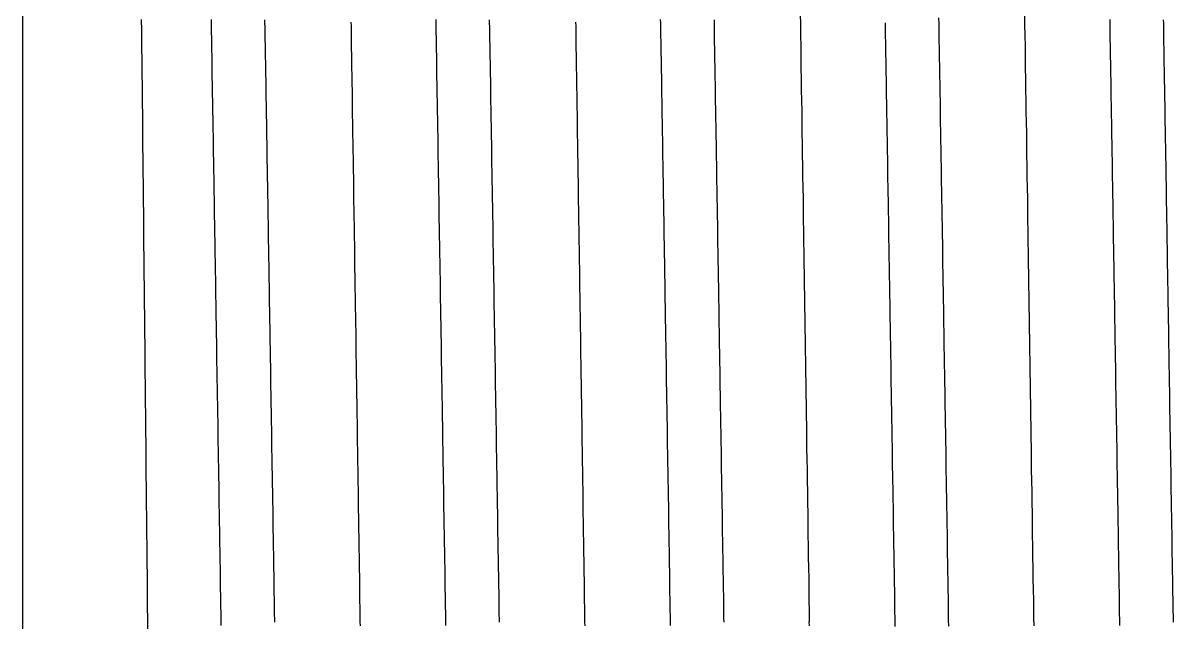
# Model space of a CAD drawing. Header units: millimetres. Extents: x 0 to 5600, y -67 to 2530.
# Drawn here: x 4035.68 to 4043.56, y 930.2 to 934.31 of the extents above; entities that cross this region are included whole.
import ezdxf

# ---------------------------------------------------------------- set-up
doc = ezdxf.new("R2010")
doc.units = ezdxf.units.MM
doc.layers.add('내부선 및 부속', color=4, linetype='Continuous')

msp = doc.modelspace()

# ---------------------------------------------------------------- linework, layer by layer
at = {"layer": '내부선 및 부속', "linetype": 'Continuous'}
msp.add_line((4035.6825, 914.8023), (4035.6825, 945.5982), dxfattribs=at)
at = {"layer": '내부선 및 부속', "linetype": 'Continuous', "flags": 128}
for points in [[(4041.0088, 934.3705), (4041.0108, 934.2965), (4041.0118, 934.2215), (4041.0128, 934.1475), (4041.0138, 934.0735), (4041.0148, 933.9985), (4041.0158, 933.9245), (4041.0168, 933.8495), (4041.0188, 933.7755), (4041.0198, 933.7005), (4041.0208, 933.6265), (4041.0218, 933.5515), (4041.0228, 933.4775), (4041.0238, 933.4025), (4041.0248, 933.3285), (4041.0258, 933.2535), (4041.0278, 933.1795), (4041.0288, 933.1045), (4041.0298, 933.0305), (4041.0308, 932.9555), (4041.0318, 932.8815), (4041.0328, 932.8065), (4041.0338, 932.7325), (4041.0348, 932.6575), (4041.0368, 932.5835), (4041.0378, 932.5085), (4041.0388, 932.4345), (4041.0398, 932.3605), (4041.0408, 932.2855), (4041.0418, 932.2115), (4041.0428, 932.1365), (4041.0438, 932.0625), (4041.0448, 931.9875), (4041.0468, 931.9135), (4041.0478, 931.8385), (4041.0488, 931.7645), (4041.0498, 931.6895), (4041.0508, 931.6155), (4041.0518, 931.5405), (4041.0528, 931.4665), (4041.0538, 931.3915), (4041.0548, 931.3175), (4041.0568, 931.2425), (4041.0578, 931.1685), (4041.0588, 931.0935), (4041.0598, 931.0195), (4041.0608, 930.9445), (4041.0618, 930.8705), (4041.0628, 930.7965), (4041.0638, 930.7215), (4041.0648, 930.6475), (4041.0668, 930.5725), (4041.0678, 930.4985), (4041.0688, 930.4235), (4041.0698, 930.3495), (4041.0708, 930.2745), (4041.0718, 930.2005), (4041.0718, 930.2005)], [(4042.6118, 930.2005), (4042.6108, 930.2745), (4042.6098, 930.3495), (4042.6088, 930.4235), (4042.6068, 930.4985), (4042.6058, 930.5725), (4042.6048, 930.6475), (4042.6038, 930.7215), (4042.6028, 930.7965), (4042.6018, 930.8705), (4042.6008, 930.9445), (4042.5998, 931.0195), (4042.5988, 931.0935), (4042.5978, 931.1685), (4042.5958, 931.2425), (4042.5948, 931.3175), (4042.5938, 931.3915), (4042.5928, 931.4665), (4042.5918, 931.5405), (4042.5908, 931.6155), (4042.5898, 931.6895), (4042.5888, 931.7645), (4042.5878, 931.8385), (4042.5858, 931.9135), (4042.5848, 931.9875), (4042.5838, 932.0625), (4042.5828, 932.1365), (4042.5818, 932.2115), (4042.5808, 932.2855), (4042.5798, 932.3605), (4042.5788, 932.4345), (4042.5768, 932.5085), (4042.5758, 932.5835), (4042.5748, 932.6575), (4042.5738, 932.7325), (4042.5728, 932.8065), (4042.5718, 932.8815), (4042.5708, 932.9555), (4042.5698, 933.0305), (4042.5688, 933.1045), (4042.5668, 933.1795), (4042.5658, 933.2535), (4042.5648, 933.3285), (4042.5638, 933.4025), (4042.5628, 933.4775), (4042.5618, 933.5515), (4042.5608, 933.6265), (4042.5588, 933.7005), (4042.5578, 933.7755), (4042.5568, 933.8495), (4042.5558, 933.9245), (4042.5548, 933.9985), (4042.5538, 934.0735), (4042.5528, 934.1475), (4042.5518, 934.2215), (4042.5498, 934.2965), (4042.5488, 934.3705)], [(4036.5378, 930.2005), (4036.5378, 930.2255), (4036.5378, 930.2505), (4036.5368, 930.2755), (4036.5368, 930.3005), (4036.5368, 930.3255), (4036.5368, 930.3505), (4036.5358, 930.3755), (4036.5358, 930.4005), (4036.5358, 930.4255), (4036.5358, 930.4505), (4036.5348, 930.4755), (4036.5348, 930.5005), (4036.5348, 930.5255), (4036.5348, 930.5505), (4036.5338, 930.5755), (4036.5338, 930.6005), (4036.5338, 930.6255), (4036.5338, 930.6505), (4036.5328, 930.6755), (4036.5328, 930.7005), (4036.5328, 930.7255), (4036.5328, 930.7505), (4036.5318, 930.7765), (4036.5318, 930.8015), (4036.5318, 930.8265), (4036.5318, 930.8515), (4036.5308, 930.8765), (4036.5308, 930.9015), (4036.5308, 930.9265), (4036.5308, 930.9515), (4036.5298, 930.9765), (4036.5298, 931.0015), (4036.5298, 931.0265), (4036.5298, 931.0515), (4036.5288, 931.0765), (4036.5288, 931.1015), (4036.5288, 931.1265), (4036.5288, 931.1515), (4036.5278, 931.1765), (4036.5278, 931.2015), (4036.5278, 931.2265), (4036.5278, 931.2515), (4036.5268, 931.2765), (4036.5268, 931.3015), (4036.5268, 931.3265), (4036.5268, 931.3515), (4036.5258, 931.3765), (4036.5258, 931.4015), (4036.5258, 931.4265), (4036.5258, 931.4515), (4036.5248, 931.4765), (4036.5248, 931.5025), (4036.5248, 931.5275), (4036.5248, 931.5525), (4036.5238, 931.5775), (4036.5238, 931.6025), (4036.5238, 931.6275), (4036.5238, 931.6525), (4036.5228, 931.6775), (4036.5228, 931.7025), (4036.5228, 931.7275), (4036.5228, 931.7525), (4036.5218, 931.7775), (4036.5218, 931.8025), (4036.5218, 931.8275), (4036.5218, 931.8525), (4036.5208, 931.8775), (4036.5208, 931.9025), (4036.5208, 931.9275), (4036.5208, 931.9525), (4036.5198, 931.9775), (4036.5198, 932.0025), (4036.5198, 932.0275), (4036.5198, 932.0525), (4036.5188, 932.0775), (4036.5188, 932.1025), (4036.5188, 932.1275), (4036.5178, 932.1525), (4036.5178, 932.1775), (4036.5178, 932.2035), (4036.5178, 932.2285), (4036.5168, 932.2535), (4036.5168, 932.2785), (4036.5168, 932.3035), (4036.5168, 932.3285), (4036.5158, 932.3535), (4036.5158, 932.3785), (4036.5158, 932.4035), (4036.5158, 932.4285), (4036.5148, 932.4535), (4036.5148, 932.4785), (4036.5148, 932.5035), (4036.5148, 932.5285), (4036.5138, 932.5535), (4036.5138, 932.5785), (4036.5138, 932.6035), (4036.5138, 932.6285), (4036.5128, 932.6535), (4036.5128, 932.6785), (4036.5128, 932.7035), (4036.5128, 932.7035), (4036.5128, 932.7285), (4036.5118, 932.7535), (4036.5118, 932.7785), (4036.5118, 932.8035), (4036.5118, 932.8285), (4036.5108, 932.8535), (4036.5108, 932.8785), (4036.5108, 932.9035), (4036.5108, 932.9295), (4036.5098, 932.9545), (4036.5098, 932.9795), (4036.5098, 933.0045), (4036.5098, 933.0295), (4036.5088, 933.0545), (4036.5088, 933.0795), (4036.5088, 933.1045), (4036.5088, 933.1295), (4036.5078, 933.1545), (4036.5078, 933.1795), (4036.5078, 933.2045), (4036.5078, 933.2295), (4036.5068, 933.2545), (4036.5068, 933.2795), (4036.5068, 933.3045), (4036.5058, 933.3295), (4036.5058, 933.3545), (4036.5058, 933.3795), (4036.5058, 933.4045), (4036.5048, 933.4295), (4036.5048, 933.4545), (4036.5048, 933.4795), (4036.5048, 933.5045), (4036.5038, 933.5295), (4036.5038, 933.5545), (4036.5038, 933.5795), (4036.5038, 933.6045), (4036.5028, 933.6305), (4036.5028, 933.6555), (4036.5028, 933.6805), (4036.5028, 933.7055), (4036.5018, 933.7305), (4036.5018, 933.7555), (4036.5018, 933.7805), (4036.5018, 933.8055), (4036.5008, 933.8305), (4036.5008, 933.8555), (4036.5008, 933.8805), (4036.5008, 933.9055), (4036.4998, 933.9305), (4036.4998, 933.9555), (4036.4998, 933.9805), (4036.4988, 934.0055), (4036.4988, 934.0305), (4036.4988, 934.0555), (4036.4988, 934.0805), (4036.4978, 934.1055), (4036.4978, 934.1305), (4036.4978, 934.1555), (4036.4978, 934.1805), (4036.4968, 934.2055), (4036.4968, 934.2305), (4036.4968, 934.2555), (4036.4968, 934.2805), (4036.4958, 934.3055), (4036.4958, 934.3305)], [(4036.9718, 934.3295), (4036.9718, 934.3055), (4036.9728, 934.2815), (4036.9728, 934.2575), (4036.9728, 934.2345), (4036.9738, 934.2105), (4036.9738, 934.1865), (4036.9748, 934.1625), (4036.9748, 934.1385), (4036.9748, 934.1145), (4036.9758, 934.0905), (4036.9758, 934.0665), (4036.9768, 934.0435), (4036.9768, 934.0195), (4036.9768, 933.9955), (4036.9778, 933.9715), (4036.9778, 933.9475), (4036.9778, 933.9235), (4036.9788, 933.8995), (4036.9788, 933.8765), (4036.9798, 933.8525), (4036.9798, 933.8285), (4036.9798, 933.8045), (4036.9808, 933.7805), (4036.9808, 933.7565), (4036.9818, 933.7325), (4036.9818, 933.7085), (4036.9818, 933.6855), (4036.9828, 933.6615), (4036.9828, 933.6375), (4036.9838, 933.6135), (4036.9838, 933.5895), (4036.9838, 933.5655), (4036.9848, 933.5415), (4036.9848, 933.5185), (4036.9848, 933.5185), (4036.9858, 933.4945), (4036.9858, 933.4705), (4036.9858, 933.4465), (4036.9868, 933.4225), (4036.9868, 933.3985), (4036.9878, 933.3745), (4036.9878, 933.3515), (4036.9878, 933.3275), (4036.9888, 933.3035), (4036.9888, 933.2795), (4036.9898, 933.2555), (4036.9898, 933.2315), (4036.9898, 933.2075), (4036.9908, 933.1835), (4036.9908, 933.1605), (4036.9908, 933.1365), (4036.9918, 933.1125), (4036.9918, 933.0885), (4036.9928, 933.0645), (4036.9928, 933.0405), (4036.9928, 933.0165), (4036.9938, 932.9935), (4036.9938, 932.9695), (4036.9948, 932.9455), (4036.9948, 932.9215), (4036.9948, 932.8975), (4036.9958, 932.8735), (4036.9958, 932.8495), (4036.9968, 932.8265), (4036.9968, 932.8025), (4036.9968, 932.7785), (4036.9978, 932.7545), (4036.9978, 932.7305), (4036.9978, 932.7065), (4036.9988, 932.6825), (4036.9988, 932.6585), (4036.9998, 932.6355), (4036.9998, 932.6115), (4036.9998, 932.5875), (4037.0008, 932.5635), (4037.0008, 932.5395), (4037.0018, 932.5155), (4037.0018, 932.4915), (4037.0018, 932.4685), (4037.0028, 932.4445), (4037.0028, 932.4205), (4037.0038, 932.3965), (4037.0038, 932.3725), (4037.0038, 932.3485), (4037.0048, 932.3245), (4037.0048, 932.3005), (4037.0048, 932.2775), (4037.0058, 932.2535), (4037.0058, 932.2295), (4037.0068, 932.2055), (4037.0068, 932.1815), (4037.0068, 932.1575), (4037.0078, 932.1335), (4037.0078, 932.1105), (4037.0088, 932.0865), (4037.0088, 932.0625), (4037.0088, 932.0385), (4037.0098, 932.0145), (4037.0098, 931.9905), (4037.0098, 931.9665), (4037.0108, 931.9435), (4037.0108, 931.9195), (4037.0118, 931.8955), (4037.0118, 931.8715), (4037.0118, 931.8475), (4037.0128, 931.8235), (4037.0128, 931.7995), (4037.0138, 931.7755), (4037.0138, 931.7525), (4037.0138, 931.7285), (4037.0148, 931.7045), (4037.0148, 931.6805), (4037.0148, 931.6565), (4037.0158, 931.6325), (4037.0158, 931.6085), (4037.0168, 931.5855), (4037.0168, 931.5615), (4037.0168, 931.5375), (4037.0178, 931.5135), (4037.0178, 931.4895), (4037.0188, 931.4655), (4037.0188, 931.4415), (4037.0188, 931.4175), (4037.0198, 931.3945), (4037.0198, 931.3705), (4037.0198, 931.3465), (4037.0208, 931.3225), (4037.0208, 931.2985), (4037.0218, 931.2745), (4037.0218, 931.2505), (4037.0218, 931.2275), (4037.0228, 931.2035), (4037.0228, 931.1795), (4037.0238, 931.1555), (4037.0238, 931.1315), (4037.0238, 931.1315), (4037.0238, 931.1075), (4037.0248, 931.0835), (4037.0248, 931.0605), (4037.0248, 931.0365), (4037.0258, 931.0125), (4037.0258, 930.9885), (4037.0268, 930.9645), (4037.0268, 930.9405), (4037.0268, 930.9165), (4037.0278, 930.8925), (4037.0278, 930.8695), (4037.0288, 930.8455), (4037.0288, 930.8215), (4037.0288, 930.7975), (4037.0298, 930.7735), (4037.0298, 930.7495), (4037.0298, 930.7255), (4037.0308, 930.7025), (4037.0308, 930.6785), (4037.0318, 930.6545), (4037.0318, 930.6305), (4037.0318, 930.6065), (4037.0328, 930.5825), (4037.0328, 930.5585), (4037.0338, 930.5345), (4037.0338, 930.5115), (4037.0338, 930.4875), (4037.0348, 930.4635), (4037.0348, 930.4395), (4037.0348, 930.4155), (4037.0358, 930.3915), (4037.0358, 930.3675), (4037.0368, 930.3445), (4037.0368, 930.3205), (4037.0368, 930.2965), (4037.0378, 930.2725), (4037.0378, 930.2485), (4037.0388, 930.2245), (4037.0388, 930.2005), (4037.0388, 930.1775)], [(4037.3388, 934.3285), (4037.3388, 934.3045), (4037.3398, 934.2805), (4037.3398, 934.2565), (4037.3408, 934.2325), (4037.3408, 934.2085), (4037.3408, 934.1855), (4037.3418, 934.1615), (4037.3418, 934.1375), (4037.3428, 934.1135), (4037.3428, 934.0895), (4037.3428, 934.0655), (4037.3438, 934.0415), (4037.3438, 934.0175), (4037.3448, 933.9945), (4037.3448, 933.9705), (4037.3448, 933.9465), (4037.3458, 933.9225), (4037.3458, 933.8985), (4037.3468, 933.8745), (4037.3468, 933.8505), (4037.3468, 933.8275), (4037.3478, 933.8035), (4037.3478, 933.7795), (4037.3488, 933.7555), (4037.3488, 933.7315), (4037.3488, 933.7075), (4037.3498, 933.6835), (4037.3498, 933.6605), (4037.3508, 933.6365), (4037.3508, 933.6125), (4037.3508, 933.5885), (4037.3518, 933.5645), (4037.3518, 933.5405), (4037.3518, 933.5405), (4037.3518, 933.5165), (4037.3528, 933.4925), (4037.3528, 933.4695), (4037.3538, 933.4455), (4037.3538, 933.4215), (4037.3538, 933.3975), (4037.3548, 933.3735), (4037.3548, 933.3495), (4037.3558, 933.3255), (4037.3558, 933.3025), (4037.3558, 933.2785), (4037.3568, 933.2545), (4037.3568, 933.2305), (4037.3578, 933.2065), (4037.3578, 933.1825), (4037.3578, 933.1585), (4037.3588, 933.1355), (4037.3588, 933.1115), (4037.3598, 933.0875), (4037.3598, 933.0635), (4037.3598, 933.0395), (4037.3608, 933.0155), (4037.3608, 932.9915), (4037.3608, 932.9675), (4037.3618, 932.9445), (4037.3618, 932.9205), (4037.3628, 932.8965), (4037.3628, 932.8725), (4037.3628, 932.8485), (4037.3638, 932.8245), (4037.3638, 932.8005), (4037.3648, 932.7775), (4037.3648, 932.7535), (4037.3648, 932.7295), (4037.3658, 932.7055), (4037.3658, 932.6815), (4037.3668, 932.6575), (4037.3668, 932.6335), (4037.3668, 932.6095), (4037.3678, 932.5865), (4037.3678, 932.5625), (4037.3678, 932.5385), (4037.3688, 932.5145), (4037.3688, 932.4905), (4037.3698, 932.4665), (4037.3698, 932.4425), (4037.3698, 932.4195), (4037.3708, 932.3955), (4037.3708, 932.3715), (4037.3718, 932.3475), (4037.3718, 932.3235), (4037.3718, 932.2995), (4037.3728, 932.2755), (4037.3728, 932.2525), (4037.3738, 932.2285), (4037.3738, 932.2045), (4037.3738, 932.1805), (4037.3748, 932.1565), (4037.3748, 932.1325), (4037.3748, 932.1085), (4037.3758, 932.0845), (4037.3758, 932.0615), (4037.3768, 932.0375), (4037.3768, 932.0135), (4037.3768, 931.9895), (4037.3778, 931.9655), (4037.3778, 931.9415), (4037.3788, 931.9175), (4037.3788, 931.8945), (4037.3788, 931.8705), (4037.3798, 931.8465), (4037.3798, 931.8225), (4037.3798, 931.7985), (4037.3808, 931.7745), (4037.3808, 931.7505), (4037.3818, 931.7265), (4037.3818, 931.7035), (4037.3818, 931.6795), (4037.3828, 931.6555), (4037.3828, 931.6315), (4037.3838, 931.6075), (4037.3838, 931.5835), (4037.3838, 931.5595), (4037.3848, 931.5365), (4037.3848, 931.5125), (4037.3848, 931.4885), (4037.3858, 931.4645), (4037.3858, 931.4405), (4037.3868, 931.4165), (4037.3868, 931.3925), (4037.3868, 931.3695), (4037.3878, 931.3455), (4037.3878, 931.3215), (4037.3888, 931.2975), (4037.3888, 931.2735), (4037.3888, 931.2495), (4037.3898, 931.2255), (4037.3898, 931.2015), (4037.3898, 931.1785), (4037.3908, 931.1545), (4037.3908, 931.1545), (4037.3908, 931.1305), (4037.3918, 931.1065), (4037.3918, 931.0825), (4037.3918, 931.0585), (4037.3928, 931.0345), (4037.3928, 931.0115), (4037.3938, 930.9875), (4037.3938, 930.9635), (4037.3938, 930.9395), (4037.3948, 930.9155), (4037.3948, 930.8915), (4037.3948, 930.8675), (4037.3958, 930.8435), (4037.3958, 930.8205), (4037.3968, 930.7965), (4037.3968, 930.7725), (4037.3968, 930.7485), (4037.3978, 930.7245), (4037.3978, 930.7005), (4037.3988, 930.6765), (4037.3988, 930.6535), (4037.3988, 930.6295), (4037.3998, 930.6055), (4037.3998, 930.5815), (4037.3998, 930.5575), (4037.4008, 930.5335), (4037.4008, 930.5095), (4037.4018, 930.4855), (4037.4018, 930.4625), (4037.4018, 930.4385), (4037.4028, 930.4145), (4037.4028, 930.3905), (4037.4038, 930.3665), (4037.4038, 930.3425), (4037.4038, 930.3185), (4037.4048, 930.2955), (4037.4048, 930.2715), (4037.4048, 930.2475), (4037.4058, 930.2235), (4037.4058, 930.1995)], [(4037.9298, 934.3125), (4037.9308, 934.2855), (4037.9308, 934.2585), (4037.9318, 934.2315), (4037.9318, 934.2045), (4037.9328, 934.1775), (4037.9328, 934.1505), (4037.9328, 934.1235), (4037.9338, 934.0965), (4037.9338, 934.0695), (4037.9348, 934.0425), (4037.9348, 934.0155), (4037.9348, 933.9885), (4037.9358, 933.9615), (4037.9358, 933.9335), (4037.9368, 933.9065), (4037.9368, 933.8795), (4037.9378, 933.8525), (4037.9378, 933.8255), (4037.9378, 933.7985), (4037.9388, 933.7715), (4037.9388, 933.7445), (4037.9398, 933.7175), (4037.9398, 933.6905), (4037.9398, 933.6635), (4037.9408, 933.6365), (4037.9408, 933.6095), (4037.9418, 933.5825), (4037.9418, 933.5555), (4037.9418, 933.5285), (4037.9428, 933.5015), (4037.9428, 933.4745), (4037.9438, 933.4465), (4037.9438, 933.4195), (4037.9448, 933.3925), (4037.9448, 933.3655), (4037.9448, 933.3385), (4037.9458, 933.3115), (4037.9458, 933.2845), (4037.9468, 933.2575), (4037.9468, 933.2305), (4037.9468, 933.2035), (4037.9478, 933.1765), (4037.9478, 933.1495), (4037.9488, 933.1225), (4037.9488, 933.0955), (4037.9488, 933.0955), (4037.9488, 933.0685), (4037.9498, 933.0415), (4037.9498, 933.0145), (4037.9508, 932.9865), (4037.9508, 932.9595), (4037.9518, 932.9325), (4037.9518, 932.9055), (4037.9518, 932.8785), (4037.9528, 932.8515), (4037.9528, 932.8245), (4037.9538, 932.7975), (4037.9538, 932.7705), (4037.9538, 932.7435), (4037.9548, 932.7165), (4037.9548, 932.6895), (4037.9558, 932.6625), (4037.9558, 932.6355), (4037.9558, 932.6085), (4037.9568, 932.5815), (4037.9568, 932.5545), (4037.9578, 932.5275), (4037.9578, 932.4995), (4037.9578, 932.4725), (4037.9588, 932.4455), (4037.9588, 932.4185), (4037.9598, 932.3915), (4037.9598, 932.3645), (4037.9598, 932.3375), (4037.9608, 932.3105), (4037.9608, 932.2835), (4037.9618, 932.2565), (4037.9618, 932.2295), (4037.9628, 932.2025), (4037.9628, 932.1755), (4037.9628, 932.1485), (4037.9638, 932.1215), (4037.9638, 932.0945), (4037.9648, 932.0675), (4037.9648, 932.0405), (4037.9648, 932.0125), (4037.9658, 931.9855), (4037.9658, 931.9585), (4037.9668, 931.9315), (4037.9668, 931.9045), (4037.9668, 931.8775), (4037.9678, 931.8505), (4037.9678, 931.8235), (4037.9688, 931.7965), (4037.9688, 931.7695), (4037.9688, 931.7425), (4037.9698, 931.7155), (4037.9698, 931.6885), (4037.9708, 931.6615), (4037.9708, 931.6345), (4037.9708, 931.6075), (4037.9718, 931.5805), (4037.9718, 931.5535), (4037.9728, 931.5255), (4037.9728, 931.4985), (4037.9728, 931.4715), (4037.9738, 931.4445), (4037.9738, 931.4175), (4037.9748, 931.3905), (4037.9748, 931.3635), (4037.9758, 931.3365), (4037.9758, 931.3095), (4037.9758, 931.2825), (4037.9768, 931.2555), (4037.9768, 931.2285), (4037.9778, 931.2015), (4037.9778, 931.1745), (4037.9778, 931.1475), (4037.9788, 931.1205), (4037.9788, 931.0935), (4037.9798, 931.0665), (4037.9798, 931.0385), (4037.9798, 931.0115), (4037.9808, 930.9845), (4037.9808, 930.9575), (4037.9818, 930.9305), (4037.9818, 930.9035), (4037.9818, 930.8765), (4037.9828, 930.8495), (4037.9828, 930.8225), (4037.9838, 930.7955), (4037.9838, 930.7685), (4037.9838, 930.7415), (4037.9848, 930.7145), (4037.9848, 930.6875), (4037.9858, 930.6605), (4037.9858, 930.6335), (4037.9858, 930.6065), (4037.9868, 930.5785), (4037.9868, 930.5515), (4037.9878, 930.5245), (4037.9878, 930.4975), (4037.9878, 930.4705), (4037.9888, 930.4435), (4037.9888, 930.4165), (4037.9898, 930.3895), (4037.9898, 930.3895), (4037.9898, 930.3625), (4037.9898, 930.3355), (4037.9908, 930.3085), (4037.9908, 930.2815), (4037.9918, 930.2545), (4037.9918, 930.2275), (4037.9918, 930.2005), (4037.9918, 930.2005)], [(4038.5118, 934.3295), (4038.5118, 934.3055), (4038.5118, 934.2815), (4038.5128, 934.2575), (4038.5128, 934.2345), (4038.5138, 934.2105), (4038.5138, 934.1865), (4038.5138, 934.1625), (4038.5148, 934.1385), (4038.5148, 934.1145), (4038.5158, 934.0905), (4038.5158, 934.0665), (4038.5158, 934.0435), (4038.5168, 934.0195), (4038.5168, 933.9955), (4038.5178, 933.9715), (4038.5178, 933.9475), (4038.5178, 933.9235), (4038.5188, 933.8995), (4038.5188, 933.8765), (4038.5188, 933.8525), (4038.5198, 933.8285), (4038.5198, 933.8045), (4038.5208, 933.7805), (4038.5208, 933.7565), (4038.5208, 933.7325), (4038.5218, 933.7095), (4038.5218, 933.6855), (4038.5228, 933.6615), (4038.5228, 933.6375), (4038.5228, 933.6135), (4038.5238, 933.5895), (4038.5238, 933.5655), (4038.5248, 933.5415), (4038.5248, 933.5185), (4038.5248, 933.5185), (4038.5248, 933.4945), (4038.5258, 933.4705), (4038.5258, 933.4465), (4038.5268, 933.4225), (4038.5268, 933.3985), (4038.5268, 933.3745), (4038.5278, 933.3515), (4038.5278, 933.3275), (4038.5288, 933.3035), (4038.5288, 933.2795), (4038.5288, 933.2555), (4038.5298, 933.2315), (4038.5298, 933.2075), (4038.5298, 933.1835), (4038.5308, 933.1605), (4038.5308, 933.1365), (4038.5318, 933.1125), (4038.5318, 933.0885), (4038.5318, 933.0645), (4038.5328, 933.0405), (4038.5328, 933.0165), (4038.5338, 932.9935), (4038.5338, 932.9695), (4038.5338, 932.9455), (4038.5348, 932.9215), (4038.5348, 932.8975), (4038.5358, 932.8735), (4038.5358, 932.8495), (4038.5358, 932.8265), (4038.5368, 932.8025), (4038.5368, 932.7785), (4038.5378, 932.7545), (4038.5378, 932.7305), (4038.5378, 932.7065), (4038.5388, 932.6825), (4038.5388, 932.6585), (4038.5388, 932.6355), (4038.5398, 932.6115), (4038.5398, 932.5875), (4038.5408, 932.5635), (4038.5408, 932.5395), (4038.5408, 932.5155), (4038.5418, 932.4915), (4038.5418, 932.4685), (4038.5428, 932.4445), (4038.5428, 932.4205), (4038.5428, 932.3965), (4038.5438, 932.3725), (4038.5438, 932.3485), (4038.5448, 932.3245), (4038.5448, 932.3005), (4038.5448, 932.2775), (4038.5458, 932.2535), (4038.5458, 932.2295), (4038.5458, 932.2055), (4038.5468, 932.1815), (4038.5468, 932.1575), (4038.5478, 932.1335), (4038.5478, 932.1105), (4038.5478, 932.0865), (4038.5488, 932.0625), (4038.5488, 932.0385), (4038.5498, 932.0145), (4038.5498, 931.9905), (4038.5498, 931.9665), (4038.5508, 931.9435), (4038.5508, 931.9195), (4038.5508, 931.8955), (4038.5518, 931.8715), (4038.5518, 931.8475), (4038.5528, 931.8235), (4038.5528, 931.7995), (4038.5528, 931.7755), (4038.5538, 931.7525), (4038.5538, 931.7285), (4038.5548, 931.7045), (4038.5548, 931.6805), (4038.5548, 931.6565), (4038.5558, 931.6325), (4038.5558, 931.6085), (4038.5558, 931.5855), (4038.5568, 931.5615), (4038.5568, 931.5375), (4038.5578, 931.5135), (4038.5578, 931.4895), (4038.5578, 931.4655), (4038.5588, 931.4415), (4038.5588, 931.4175), (4038.5598, 931.3945), (4038.5598, 931.3705), (4038.5598, 931.3465), (4038.5608, 931.3225), (4038.5608, 931.2985), (4038.5608, 931.2745), (4038.5618, 931.2505), (4038.5618, 931.2275), (4038.5628, 931.2035), (4038.5628, 931.1795), (4038.5628, 931.1555), (4038.5638, 931.1315), (4038.5638, 931.1315), (4038.5638, 931.1075), (4038.5648, 931.0835), (4038.5648, 931.0605), (4038.5648, 931.0365), (4038.5658, 931.0125), (4038.5658, 930.9885), (4038.5658, 930.9645), (4038.5668, 930.9405), (4038.5668, 930.9165), (4038.5678, 930.8925), (4038.5678, 930.8695), (4038.5678, 930.8455), (4038.5688, 930.8215), (4038.5688, 930.7975), (4038.5698, 930.7735), (4038.5698, 930.7495), (4038.5698, 930.7255), (4038.5708, 930.7025), (4038.5708, 930.6785), (4038.5708, 930.6545), (4038.5718, 930.6305), (4038.5718, 930.6065), (4038.5728, 930.5825), (4038.5728, 930.5585), (4038.5728, 930.5345), (4038.5738, 930.5115), (4038.5738, 930.4875), (4038.5748, 930.4635), (4038.5748, 930.4395), (4038.5748, 930.4155), (4038.5758, 930.3915), (4038.5758, 930.3675), (4038.5758, 930.3445), (4038.5768, 930.3205), (4038.5768, 930.2965), (4038.5778, 930.2725), (4038.5778, 930.2485), (4038.5778, 930.2245), (4038.5788, 930.2005), (4038.5788, 930.1775)], [(4038.8788, 934.3285), (4038.8788, 934.3045), (4038.8798, 934.2805), (4038.8798, 934.2565), (4038.8798, 934.2325), (4038.8808, 934.2085), (4038.8808, 934.1855), (4038.8818, 934.1615), (4038.8818, 934.1375), (4038.8818, 934.1135), (4038.8828, 934.0895), (4038.8828, 934.0655), (4038.8838, 934.0415), (4038.8838, 934.0185), (4038.8838, 933.9945), (4038.8848, 933.9705), (4038.8848, 933.9465), (4038.8858, 933.9225), (4038.8858, 933.8985), (4038.8858, 933.8745), (4038.8868, 933.8505), (4038.8868, 933.8275), (4038.8878, 933.8035), (4038.8878, 933.7795), (4038.8878, 933.7555), (4038.8888, 933.7315), (4038.8888, 933.7075), (4038.8898, 933.6835), (4038.8898, 933.6605), (4038.8898, 933.6365), (4038.8908, 933.6125), (4038.8908, 933.5885), (4038.8918, 933.5645), (4038.8918, 933.5405), (4038.8918, 933.5405), (4038.8918, 933.5165), (4038.8928, 933.4925), (4038.8928, 933.4695), (4038.8928, 933.4455), (4038.8938, 933.4215), (4038.8938, 933.3975), (4038.8948, 933.3735), (4038.8948, 933.3495), (4038.8948, 933.3255), (4038.8958, 933.3025), (4038.8958, 933.2785), (4038.8968, 933.2545), (4038.8968, 933.2305), (4038.8968, 933.2065), (4038.8978, 933.1825), (4038.8978, 933.1585), (4038.8988, 933.1355), (4038.8988, 933.1115), (4038.8988, 933.0875), (4038.8998, 933.0635), (4038.8998, 933.0395), (4038.9008, 933.0155), (4038.9008, 932.9915), (4038.9008, 932.9675), (4038.9018, 932.9445), (4038.9018, 932.9205), (4038.9018, 932.8965), (4038.9028, 932.8725), (4038.9028, 932.8485), (4038.9038, 932.8245), (4038.9038, 932.8005), (4038.9038, 932.7775), (4038.9048, 932.7535), (4038.9048, 932.7295), (4038.9058, 932.7055), (4038.9058, 932.6815), (4038.9058, 932.6575), (4038.9068, 932.6335), (4038.9068, 932.6095), (4038.9078, 932.5865), (4038.9078, 932.5625), (4038.9078, 932.5385), (4038.9088, 932.5145), (4038.9088, 932.4905), (4038.9088, 932.4665), (4038.9098, 932.4425), (4038.9098, 932.4195), (4038.9108, 932.3955), (4038.9108, 932.3715), (4038.9108, 932.3475), (4038.9118, 932.3235), (4038.9118, 932.2995), (4038.9128, 932.2755), (4038.9128, 932.2525), (4038.9128, 932.2285), (4038.9138, 932.2045), (4038.9138, 932.1805), (4038.9148, 932.1565), (4038.9148, 932.1325), (4038.9148, 932.1085), (4038.9158, 932.0845), (4038.9158, 932.0615), (4038.9158, 932.0375), (4038.9168, 932.0135), (4038.9168, 931.9895), (4038.9178, 931.9655), (4038.9178, 931.9415), (4038.9178, 931.9175), (4038.9188, 931.8945), (4038.9188, 931.8705), (4038.9198, 931.8465), (4038.9198, 931.8225), (4038.9198, 931.7985), (4038.9208, 931.7745), (4038.9208, 931.7505), (4038.9208, 931.7265), (4038.9218, 931.7035), (4038.9218, 931.6795), (4038.9228, 931.6555), (4038.9228, 931.6315), (4038.9228, 931.6075), (4038.9238, 931.5835), (4038.9238, 931.5595), (4038.9248, 931.5365), (4038.9248, 931.5125), (4038.9248, 931.4885), (4038.9258, 931.4645), (4038.9258, 931.4405), (4038.9258, 931.4165), (4038.9268, 931.3925), (4038.9268, 931.3695), (4038.9278, 931.3455), (4038.9278, 931.3215), (4038.9278, 931.2975), (4038.9288, 931.2735), (4038.9288, 931.2495), (4038.9298, 931.2255), (4038.9298, 931.2015), (4038.9298, 931.1785), (4038.9308, 931.1545), (4038.9308, 931.1545), (4038.9308, 931.1305), (4038.9308, 931.1065), (4038.9318, 931.0825), (4038.9318, 931.0585), (4038.9328, 931.0345), (4038.9328, 931.0115), (4038.9328, 930.9875), (4038.9338, 930.9635), (4038.9338, 930.9395), (4038.9348, 930.9155), (4038.9348, 930.8915), (4038.9348, 930.8675), (4038.9358, 930.8435), (4038.9358, 930.8205), (4038.9358, 930.7965), (4038.9368, 930.7725), (4038.9368, 930.7485), (4038.9378, 930.7245), (4038.9378, 930.7005), (4038.9378, 930.6765), (4038.9388, 930.6535), (4038.9388, 930.6295), (4038.9398, 930.6055), (4038.9398, 930.5815), (4038.9398, 930.5575), (4038.9408, 930.5335), (4038.9408, 930.5095), (4038.9408, 930.4865), (4038.9418, 930.4625), (4038.9418, 930.4385), (4038.9428, 930.4145), (4038.9428, 930.3905), (4038.9428, 930.3665), (4038.9438, 930.3425), (4038.9438, 930.3185), (4038.9438, 930.2955), (4038.9448, 930.2715), (4038.9448, 930.2475), (4038.9458, 930.2235), (4038.9458, 930.1995)], [(4039.4698, 934.3125), (4039.4708, 934.2855), (4039.4708, 934.2585), (4039.4718, 934.2315), (4039.4718, 934.2045), (4039.4718, 934.1775), (4039.4728, 934.1505), (4039.4728, 934.1235), (4039.4738, 934.0965), (4039.4738, 934.0695), (4039.4738, 934.0425), (4039.4748, 934.0155), (4039.4748, 933.9885), (4039.4758, 933.9615), (4039.4758, 933.9335), (4039.4768, 933.9065), (4039.4768, 933.8795), (4039.4768, 933.8525), (4039.4778, 933.8255), (4039.4778, 933.7985), (4039.4788, 933.7715), (4039.4788, 933.7445), (4039.4788, 933.7175), (4039.4798, 933.6905), (4039.4798, 933.6635), (4039.4808, 933.6365), (4039.4808, 933.6095), (4039.4808, 933.5825), (4039.4818, 933.5555), (4039.4818, 933.5285), (4039.4828, 933.5015), (4039.4828, 933.4745), (4039.4838, 933.4465), (4039.4838, 933.4195), (4039.4838, 933.3925), (4039.4848, 933.3655), (4039.4848, 933.3385), (4039.4858, 933.3115), (4039.4858, 933.2845), (4039.4858, 933.2575), (4039.4868, 933.2305), (4039.4868, 933.2035), (4039.4878, 933.1765), (4039.4878, 933.1495), (4039.4878, 933.1225), (4039.4888, 933.0955), (4039.4888, 933.0955), (4039.4888, 933.0685), (4039.4898, 933.0415), (4039.4898, 933.0145), (4039.4908, 932.9865), (4039.4908, 932.9595), (4039.4908, 932.9325), (4039.4918, 932.9055), (4039.4918, 932.8785), (4039.4928, 932.8515), (4039.4928, 932.8245), (4039.4928, 932.7975), (4039.4938, 932.7705), (4039.4938, 932.7435), (4039.4948, 932.7165), (4039.4948, 932.6895), (4039.4948, 932.6625), (4039.4958, 932.6355), (4039.4958, 932.6085), (4039.4968, 932.5815), (4039.4968, 932.5545), (4039.4968, 932.5275), (4039.4978, 932.4995), (4039.4978, 932.4725), (4039.4988, 932.4455), (4039.4988, 932.4185), (4039.4988, 932.3915), (4039.4998, 932.3645), (4039.4998, 932.3375), (4039.5008, 932.3105), (4039.5008, 932.2835), (4039.5018, 932.2565), (4039.5018, 932.2295), (4039.5018, 932.2025), (4039.5028, 932.1755), (4039.5028, 932.1485), (4039.5038, 932.1215), (4039.5038, 932.0945), (4039.5038, 932.0675), (4039.5048, 932.0405), (4039.5048, 932.0125), (4039.5058, 931.9855), (4039.5058, 931.9585), (4039.5058, 931.9315), (4039.5068, 931.9045), (4039.5068, 931.8775), (4039.5078, 931.8505), (4039.5078, 931.8235), (4039.5078, 931.7965), (4039.5088, 931.7695), (4039.5088, 931.7425), (4039.5098, 931.7155), (4039.5098, 931.6885), (4039.5098, 931.6615), (4039.5108, 931.6345), (4039.5108, 931.6075), (4039.5118, 931.5805), (4039.5118, 931.5535), (4039.5118, 931.5255), (4039.5128, 931.4985), (4039.5128, 931.4715), (4039.5138, 931.4445), (4039.5138, 931.4175), (4039.5148, 931.3905), (4039.5148, 931.3635), (4039.5148, 931.3365), (4039.5158, 931.3095), (4039.5158, 931.2825), (4039.5168, 931.2555), (4039.5168, 931.2285), (4039.5168, 931.2015), (4039.5178, 931.1745), (4039.5178, 931.1475), (4039.5188, 931.1205), (4039.5188, 931.0935), (4039.5188, 931.0665), (4039.5198, 931.0385), (4039.5198, 931.0115), (4039.5208, 930.9845), (4039.5208, 930.9575), (4039.5208, 930.9305), (4039.5218, 930.9035), (4039.5218, 930.8765), (4039.5228, 930.8495), (4039.5228, 930.8225), (4039.5228, 930.7955), (4039.5238, 930.7685), (4039.5238, 930.7415), (4039.5248, 930.7145), (4039.5248, 930.6875), (4039.5248, 930.6605), (4039.5258, 930.6335), (4039.5258, 930.6065), (4039.5268, 930.5785), (4039.5268, 930.5515), (4039.5268, 930.5245), (4039.5278, 930.4975), (4039.5278, 930.4705), (4039.5288, 930.4435), (4039.5288, 930.4165), (4039.5288, 930.3895), (4039.5288, 930.3895), (4039.5298, 930.3625), (4039.5298, 930.3355), (4039.5308, 930.3085), (4039.5308, 930.2815), (4039.5308, 930.2545), (4039.5318, 930.2275), (4039.5318, 930.2005), (4039.5318, 930.2005)], [(4040.0508, 934.3295), (4040.0518, 934.3055), (4040.0518, 934.2815), (4040.0528, 934.2575), (4040.0528, 934.2345), (4040.0528, 934.2105), (4040.0538, 934.1865), (4040.0538, 934.1625), (4040.0548, 934.1385), (4040.0548, 934.1145), (4040.0548, 934.0905), (4040.0558, 934.0665), (4040.0558, 934.0435), (4040.0568, 934.0195), (4040.0568, 933.9955), (4040.0568, 933.9715), (4040.0578, 933.9475), (4040.0578, 933.9235), (4040.0588, 933.8995), (4040.0588, 933.8765), (4040.0588, 933.8525), (4040.0598, 933.8285), (4040.0598, 933.8045), (4040.0608, 933.7805), (4040.0608, 933.7565), (4040.0608, 933.7325), (4040.0618, 933.7095), (4040.0618, 933.6855), (4040.0618, 933.6615), (4040.0628, 933.6375), (4040.0628, 933.6135), (4040.0638, 933.5895), (4040.0638, 933.5655), (4040.0638, 933.5415), (4040.0648, 933.5185), (4040.0648, 933.5185), (4040.0648, 933.4945), (4040.0658, 933.4705), (4040.0658, 933.4465), (4040.0658, 933.4225), (4040.0668, 933.3985), (4040.0668, 933.3745), (4040.0678, 933.3515), (4040.0678, 933.3275), (4040.0678, 933.3035), (4040.0688, 933.2795), (4040.0688, 933.2555), (4040.0698, 933.2315), (4040.0698, 933.2075), (4040.0698, 933.1835), (4040.0708, 933.1605), (4040.0708, 933.1365), (4040.0708, 933.1125), (4040.0718, 933.0885), (4040.0718, 933.0645), (4040.0728, 933.0405), (4040.0728, 933.0165), (4040.0728, 932.9935), (4040.0738, 932.9695), (4040.0738, 932.9455), (4040.0748, 932.9215), (4040.0748, 932.8975), (4040.0748, 932.8735), (4040.0758, 932.8495), (4040.0758, 932.8265), (4040.0768, 932.8025), (4040.0768, 932.7785), (4040.0768, 932.7545), (4040.0778, 932.7305), (4040.0778, 932.7065), (4040.0788, 932.6825), (4040.0788, 932.6585), (4040.0788, 932.6355), (4040.0798, 932.6115), (4040.0798, 932.5875), (4040.0798, 932.5635), (4040.0808, 932.5395), (4040.0808, 932.5155), (4040.0818, 932.4915), (4040.0818, 932.4685), (4040.0818, 932.4445), (4040.0828, 932.4205), (4040.0828, 932.3965), (4040.0838, 932.3725), (4040.0838, 932.3485), (4040.0838, 932.3245), (4040.0848, 932.3005), (4040.0848, 932.2775), (4040.0848, 932.2535), (4040.0858, 932.2295), (4040.0858, 932.2055), (4040.0868, 932.1815), (4040.0868, 932.1575), (4040.0868, 932.1335), (4040.0878, 932.1105), (4040.0878, 932.0865), (4040.0888, 932.0625), (4040.0888, 932.0385), (4040.0888, 932.0145), (4040.0898, 931.9905), (4040.0898, 931.9665), (4040.0908, 931.9435), (4040.0908, 931.9195), (4040.0908, 931.8955), (4040.0918, 931.8715), (4040.0918, 931.8475), (4040.0918, 931.8235), (4040.0928, 931.7995), (4040.0928, 931.7755), (4040.0938, 931.7525), (4040.0938, 931.7285), (4040.0938, 931.7045), (4040.0948, 931.6805), (4040.0948, 931.6565), (4040.0958, 931.6325), (4040.0958, 931.6085), (4040.0958, 931.5855), (4040.0968, 931.5615), (4040.0968, 931.5375), (4040.0968, 931.5135), (4040.0978, 931.4895), (4040.0978, 931.4655), (4040.0988, 931.4415), (4040.0988, 931.4175), (4040.0988, 931.3945), (4040.0998, 931.3705), (4040.0998, 931.3465), (4040.1008, 931.3225), (4040.1008, 931.2985), (4040.1008, 931.2745), (4040.1018, 931.2505), (4040.1018, 931.2275), (4040.1018, 931.2035), (4040.1028, 931.1795), (4040.1028, 931.1555), (4040.1038, 931.1315), (4040.1038, 931.1315), (4040.1038, 931.1075), (4040.1038, 931.0835), (4040.1048, 931.0605), (4040.1048, 931.0365), (4040.1058, 931.0125), (4040.1058, 930.9885), (4040.1058, 930.9645), (4040.1068, 930.9405), (4040.1068, 930.9165), (4040.1068, 930.8925), (4040.1078, 930.8695), (4040.1078, 930.8455), (4040.1088, 930.8215), (4040.1088, 930.7975), (4040.1088, 930.7735), (4040.1098, 930.7495), (4040.1098, 930.7255), (4040.1108, 930.7025), (4040.1108, 930.6785), (4040.1108, 930.6545), (4040.1118, 930.6305), (4040.1118, 930.6065), (4040.1118, 930.5825), (4040.1128, 930.5585), (4040.1128, 930.5345), (4040.1138, 930.5115), (4040.1138, 930.4875), (4040.1138, 930.4635), (4040.1148, 930.4395), (4040.1148, 930.4155), (4040.1148, 930.3915), (4040.1158, 930.3675), (4040.1158, 930.3445), (4040.1168, 930.3205), (4040.1168, 930.2965), (4040.1168, 930.2725), (4040.1178, 930.2485), (4040.1178, 930.2245), (4040.1188, 930.2005), (4040.1188, 930.1775)], [(4040.4188, 934.3285), (4040.4188, 934.3045), (4040.4188, 934.2805), (4040.4198, 934.2565), (4040.4198, 934.2325), (4040.4208, 934.2085), (4040.4208, 934.1855), (4040.4208, 934.1615), (4040.4218, 934.1375), (4040.4218, 934.1135), (4040.4228, 934.0895), (4040.4228, 934.0655), (4040.4228, 934.0415), (4040.4238, 934.0185), (4040.4238, 933.9945), (4040.4248, 933.9705), (4040.4248, 933.9465), (4040.4248, 933.9225), (4040.4258, 933.8985), (4040.4258, 933.8745), (4040.4268, 933.8505), (4040.4268, 933.8275), (4040.4268, 933.8035), (4040.4278, 933.7795), (4040.4278, 933.7555), (4040.4288, 933.7315), (4040.4288, 933.7075), (4040.4288, 933.6835), (4040.4298, 933.6605), (4040.4298, 933.6365), (4040.4308, 933.6125), (4040.4308, 933.5885), (4040.4308, 933.5645), (4040.4318, 933.5405), (4040.4318, 933.5405), (4040.4318, 933.5165), (4040.4328, 933.4925), (4040.4328, 933.4695), (4040.4328, 933.4455), (4040.4338, 933.4215), (4040.4338, 933.3975), (4040.4338, 933.3735), (4040.4348, 933.3495), (4040.4348, 933.3255), (4040.4358, 933.3025), (4040.4358, 933.2785), (4040.4358, 933.2545), (4040.4368, 933.2305), (4040.4368, 933.2065), (4040.4378, 933.1825), (4040.4378, 933.1585), (4040.4378, 933.1355), (4040.4388, 933.1115), (4040.4388, 933.0875), (4040.4398, 933.0635), (4040.4398, 933.0395), (4040.4398, 933.0155), (4040.4408, 932.9915), (4040.4408, 932.9675), (4040.4418, 932.9445), (4040.4418, 932.9205), (4040.4418, 932.8965), (4040.4428, 932.8725), (4040.4428, 932.8485), (4040.4428, 932.8245), (4040.4438, 932.8005), (4040.4438, 932.7775), (4040.4448, 932.7535), (4040.4448, 932.7295), (4040.4448, 932.7055), (4040.4458, 932.6815), (4040.4458, 932.6575), (4040.4468, 932.6335), (4040.4468, 932.6095), (4040.4468, 932.5865), (4040.4478, 932.5625), (4040.4478, 932.5385), (4040.4488, 932.5145), (4040.4488, 932.4905), (4040.4488, 932.4665), (4040.4498, 932.4425), (4040.4498, 932.4195), (4040.4498, 932.3955), (4040.4508, 932.3715), (4040.4508, 932.3475), (4040.4518, 932.3235), (4040.4518, 932.2995), (4040.4518, 932.2755), (4040.4528, 932.2525), (4040.4528, 932.2285), (4040.4538, 932.2045), (4040.4538, 932.1805), (4040.4538, 932.1565), (4040.4548, 932.1325), (4040.4548, 932.1085), (4040.4548, 932.0845), (4040.4558, 932.0615), (4040.4558, 932.0375), (4040.4568, 932.0135), (4040.4568, 931.9895), (4040.4568, 931.9655), (4040.4578, 931.9415), (4040.4578, 931.9175), (4040.4588, 931.8945), (4040.4588, 931.8705), (4040.4588, 931.8465), (4040.4598, 931.8225), (4040.4598, 931.7985), (4040.4608, 931.7745), (4040.4608, 931.7505), (4040.4608, 931.7265), (4040.4618, 931.7035), (4040.4618, 931.6795), (4040.4618, 931.6555), (4040.4628, 931.6315), (4040.4628, 931.6075), (4040.4638, 931.5835), (4040.4638, 931.5595), (4040.4638, 931.5365), (4040.4648, 931.5125), (4040.4648, 931.4885), (4040.4658, 931.4645), (4040.4658, 931.4405), (4040.4658, 931.4165), (4040.4668, 931.3925), (4040.4668, 931.3695), (4040.4668, 931.3455), (4040.4678, 931.3215), (4040.4678, 931.2975), (4040.4688, 931.2735), (4040.4688, 931.2495), (4040.4688, 931.2255), (4040.4698, 931.2015), (4040.4698, 931.1785), (4040.4708, 931.1545), (4040.4708, 931.1545), (4040.4708, 931.1305), (4040.4708, 931.1065), (4040.4718, 931.0825), (4040.4718, 931.0585), (4040.4718, 931.0345), (4040.4728, 931.0115), (4040.4728, 930.9875), (4040.4738, 930.9635), (4040.4738, 930.9395), (4040.4738, 930.9155), (4040.4748, 930.8915), (4040.4748, 930.8675), (4040.4748, 930.8435), (4040.4758, 930.8205), (4040.4758, 930.7965), (4040.4768, 930.7725), (4040.4768, 930.7485), (4040.4768, 930.7245), (4040.4778, 930.7005), (4040.4778, 930.6765), (4040.4788, 930.6535), (4040.4788, 930.6295), (4040.4788, 930.6055), (4040.4798, 930.5815), (4040.4798, 930.5575), (4040.4798, 930.5335), (4040.4808, 930.5095), (4040.4808, 930.4865), (4040.4818, 930.4625), (4040.4818, 930.4385), (4040.4818, 930.4145), (4040.4828, 930.3905), (4040.4828, 930.3665), (4040.4838, 930.3425), (4040.4838, 930.3185), (4040.4838, 930.2955), (4040.4848, 930.2715), (4040.4848, 930.2475), (4040.4848, 930.2235), (4040.4858, 930.1995)], [(4041.5918, 934.3085), (4041.5918, 934.2765), (4041.5928, 934.2445), (4041.5928, 934.2125), (4041.5938, 934.1805), (4041.5938, 934.1495), (4041.5948, 934.1175), (4041.5948, 934.0855), (4041.5958, 934.0535), (4041.5958, 934.0215), (4041.5968, 933.9895), (4041.5968, 933.9585), (4041.5978, 933.9265), (4041.5978, 933.8945), (4041.5988, 933.8625), (4041.5988, 933.8625), (4041.5998, 933.8305), (4041.5998, 933.7985), (4041.6008, 933.7675), (4041.6008, 933.7355), (4041.6018, 933.7035), (4041.6018, 933.6715), (4041.6028, 933.6395), (4041.6028, 933.6085), (4041.6038, 933.5765), (4041.6038, 933.5445), (4041.6048, 933.5125), (4041.6048, 933.4805), (4041.6058, 933.4485), (4041.6058, 933.4175), (4041.6068, 933.3855), (4041.6068, 933.3535), (4041.6078, 933.3215), (4041.6078, 933.2895), (4041.6088, 933.2575), (4041.6088, 933.2265), (4041.6098, 933.1945), (4041.6108, 933.1625), (4041.6108, 933.1305), (4041.6118, 933.0985), (4041.6118, 933.0675), (4041.6128, 933.0355), (4041.6128, 933.0035), (4041.6138, 932.9715), (4041.6138, 932.9395), (4041.6148, 932.9075), (4041.6148, 932.8765), (4041.6158, 932.8445), (4041.6158, 932.8125), (4041.6168, 932.7805), (4041.6168, 932.7485), (4041.6178, 932.7165), (4041.6178, 932.6855), (4041.6188, 932.6535), (4041.6188, 932.6215), (4041.6198, 932.5895), (4041.6198, 932.5575), (4041.6208, 932.5255), (4041.6208, 932.4945), (4041.6218, 932.4625), (4041.6218, 932.4305), (4041.6228, 932.3985), (4041.6228, 932.3665), (4041.6238, 932.3355), (4041.6248, 932.3035), (4041.6248, 932.2715), (4041.6258, 932.2395), (4041.6258, 932.2075), (4041.6268, 932.1755), (4041.6268, 932.1445), (4041.6278, 932.1125), (4041.6278, 932.0805), (4041.6288, 932.0485), (4041.6288, 932.0165), (4041.6298, 931.9845), (4041.6298, 931.9535), (4041.6308, 931.9215), (4041.6308, 931.8895), (4041.6318, 931.8575), (4041.6318, 931.8255), (4041.6328, 931.7945), (4041.6328, 931.7625), (4041.6338, 931.7305), (4041.6338, 931.6985), (4041.6348, 931.6665), (4041.6348, 931.6345), (4041.6358, 931.6035), (4041.6358, 931.5715), (4041.6368, 931.5395), (4041.6368, 931.5075), (4041.6378, 931.4755), (4041.6378, 931.4435), (4041.6388, 931.4125), (4041.6388, 931.3805), (4041.6398, 931.3485), (4041.6398, 931.3165), (4041.6408, 931.2845), (4041.6408, 931.2535), (4041.6418, 931.2215), (4041.6418, 931.1895), (4041.6428, 931.1575), (4041.6438, 931.1255), (4041.6438, 931.0935), (4041.6448, 931.0625), (4041.6448, 931.0305), (4041.6458, 930.9985), (4041.6458, 930.9665), (4041.6468, 930.9345), (4041.6468, 930.9025), (4041.6478, 930.8715), (4041.6478, 930.8395), (4041.6488, 930.8075), (4041.6488, 930.7755), (4041.6498, 930.7435), (4041.6498, 930.7125), (4041.6508, 930.6805), (4041.6508, 930.6805), (4041.6508, 930.6485), (4041.6518, 930.6165), (4041.6518, 930.5845), (4041.6528, 930.5525), (4041.6528, 930.5215), (4041.6538, 930.4895), (4041.6538, 930.4575), (4041.6548, 930.4255), (4041.6548, 930.3935), (4041.6558, 930.3615), (4041.6558, 930.3305), (4041.6568, 930.2985), (4041.6568, 930.2665), (4041.6578, 930.2345), (4041.6578, 930.2025), (4041.6588, 930.1705)], [(4041.9578, 934.3415), (4041.9588, 934.3015), (4041.9598, 934.2605), (4041.9598, 934.2205), (4041.9608, 934.1795), (4041.9618, 934.1395), (4041.9618, 934.0985), (4041.9628, 934.0585), (4041.9638, 934.0175), (4041.9638, 933.9775), (4041.9648, 933.9365), (4041.9658, 933.8965), (4041.9658, 933.8555), (4041.9668, 933.8155), (4041.9678, 933.7745), (4041.9678, 933.7345), (4041.9688, 933.6935), (4041.9698, 933.6535), (4041.9698, 933.6125), (4041.9708, 933.5725), (4041.9718, 933.5315), (4041.9718, 933.4915), (4041.9728, 933.4505), (4041.9738, 933.4105), (4041.9738, 933.3695), (4041.9748, 933.3295), (4041.9758, 933.2885), (4041.9758, 933.2485), (4041.9768, 933.2085), (4041.9778, 933.1675), (4041.9778, 933.1275), (4041.9788, 933.0865), (4041.9798, 933.0465), (4041.9798, 933.0055), (4041.9808, 932.9655), (4041.9818, 932.9245), (4041.9818, 932.8845), (4041.9828, 932.8435), (4041.9838, 932.8035), (4041.9838, 932.7625), (4041.9848, 932.7225), (4041.9858, 932.6815), (4041.9858, 932.6415), (4041.9868, 932.6005), (4041.9878, 932.5605), (4041.9878, 932.5195), (4041.9888, 932.4795), (4041.9898, 932.4385), (4041.9898, 932.3985), (4041.9908, 932.3575), (4041.9918, 932.3175), (4041.9918, 932.2765), (4041.9928, 932.2365), (4041.9938, 932.1955), (4041.9938, 932.1555), (4041.9948, 932.1145), (4041.9948, 932.0745), (4041.9958, 932.0335), (4041.9968, 931.9935), (4041.9968, 931.9535), (4041.9978, 931.9125), (4041.9988, 931.8725), (4041.9988, 931.8315), (4041.9998, 931.7915), (4042.0008, 931.7505), (4042.0008, 931.7105), (4042.0018, 931.6695), (4042.0028, 931.6295), (4042.0028, 931.5885), (4042.0038, 931.5485), (4042.0048, 931.5075), (4042.0048, 931.4675), (4042.0058, 931.4265), (4042.0068, 931.3865), (4042.0068, 931.3455), (4042.0078, 931.3055), (4042.0088, 931.2645), (4042.0088, 931.2645), (4042.0088, 931.2245), (4042.0098, 931.1835), (4042.0098, 931.1435), (4042.0108, 931.1025), (4042.0118, 931.0625), (4042.0118, 931.0215), (4042.0128, 930.9815), (4042.0138, 930.9405), (4042.0138, 930.9005), (4042.0148, 930.8595), (4042.0158, 930.8195), (4042.0158, 930.7785), (4042.0168, 930.7385), (4042.0178, 930.6985), (4042.0178, 930.6575), (4042.0188, 930.6175), (4042.0198, 930.5765), (4042.0198, 930.5365), (4042.0208, 930.4955), (4042.0218, 930.4555), (4042.0218, 930.4145), (4042.0228, 930.3745), (4042.0238, 930.3335), (4042.0238, 930.2935), (4042.0248, 930.2525), (4042.0248, 930.2125), (4042.0258, 930.1715)], [(4043.1308, 934.3295), (4043.1308, 934.3055), (4043.1318, 934.2815), (4043.1318, 934.2575), (4043.1328, 934.2345), (4043.1328, 934.2105), (4043.1328, 934.1865), (4043.1338, 934.1625), (4043.1338, 934.1385), (4043.1348, 934.1145), (4043.1348, 934.0905), (4043.1348, 934.0665), (4043.1358, 934.0435), (4043.1358, 934.0195), (4043.1368, 933.9955), (4043.1368, 933.9715), (4043.1368, 933.9475), (4043.1378, 933.9235), (4043.1378, 933.8995), (4043.1388, 933.8765), (4043.1388, 933.8525), (4043.1388, 933.8285), (4043.1398, 933.8045), (4043.1398, 933.7805), (4043.1408, 933.7565), (4043.1408, 933.7325), (4043.1408, 933.7095), (4043.1418, 933.6855), (4043.1418, 933.6615), (4043.1428, 933.6375), (4043.1428, 933.6135), (4043.1428, 933.5895), (4043.1438, 933.5655), (4043.1438, 933.5415), (4043.1438, 933.5185), (4043.1438, 933.5185), (4043.1448, 933.4945), (4043.1448, 933.4705), (4043.1458, 933.4465), (4043.1458, 933.4225), (4043.1458, 933.3985), (4043.1468, 933.3745), (4043.1468, 933.3515), (4043.1478, 933.3275), (4043.1478, 933.3035), (4043.1478, 933.2795), (4043.1488, 933.2555), (4043.1488, 933.2315), (4043.1498, 933.2075), (4043.1498, 933.1835), (4043.1498, 933.1605), (4043.1508, 933.1365), (4043.1508, 933.1125), (4043.1518, 933.0885), (4043.1518, 933.0645), (4043.1518, 933.0405), (4043.1528, 933.0165), (4043.1528, 932.9935), (4043.1528, 932.9695), (4043.1538, 932.9455), (4043.1538, 932.9215), (4043.1548, 932.8975), (4043.1548, 932.8735), (4043.1548, 932.8495), (4043.1558, 932.8265), (4043.1558, 932.8025), (4043.1568, 932.7785), (4043.1568, 932.7545), (4043.1568, 932.7305), (4043.1578, 932.7065), (4043.1578, 932.6825), (4043.1588, 932.6585), (4043.1588, 932.6355), (4043.1588, 932.6115), (4043.1598, 932.5875), (4043.1598, 932.5635), (4043.1598, 932.5395), (4043.1608, 932.5155), (4043.1608, 932.4915), (4043.1618, 932.4685), (4043.1618, 932.4445), (4043.1618, 932.4205), (4043.1628, 932.3965), (4043.1628, 932.3725), (4043.1638, 932.3485), (4043.1638, 932.3245), (4043.1638, 932.3005), (4043.1648, 932.2775), (4043.1648, 932.2535), (4043.1658, 932.2295), (4043.1658, 932.2055), (4043.1658, 932.1815), (4043.1668, 932.1575), (4043.1668, 932.1335), (4043.1668, 932.1105), (4043.1678, 932.0865), (4043.1678, 932.0625), (4043.1688, 932.0385), (4043.1688, 932.0145), (4043.1688, 931.9905), (4043.1698, 931.9665), (4043.1698, 931.9435), (4043.1708, 931.9195), (4043.1708, 931.8955), (4043.1708, 931.8715), (4043.1718, 931.8475), (4043.1718, 931.8235), (4043.1718, 931.7995), (4043.1728, 931.7755), (4043.1728, 931.7525), (4043.1738, 931.7285), (4043.1738, 931.7045), (4043.1738, 931.6805), (4043.1748, 931.6565), (4043.1748, 931.6325), (4043.1758, 931.6085), (4043.1758, 931.5855), (4043.1758, 931.5615), (4043.1768, 931.5375), (4043.1768, 931.5135), (4043.1768, 931.4895), (4043.1778, 931.4655), (4043.1778, 931.4415), (4043.1788, 931.4175), (4043.1788, 931.3945), (4043.1788, 931.3705), (4043.1798, 931.3465), (4043.1798, 931.3225), (4043.1808, 931.2985), (4043.1808, 931.2745), (4043.1808, 931.2505), (4043.1818, 931.2275), (4043.1818, 931.2035), (4043.1818, 931.1795), (4043.1828, 931.1555), (4043.1828, 931.1315), (4043.1828, 931.1315), (4043.1838, 931.1075), (4043.1838, 931.0835), (4043.1838, 931.0605), (4043.1848, 931.0365), (4043.1848, 931.0125), (4043.1858, 930.9885), (4043.1858, 930.9645), (4043.1858, 930.9405), (4043.1868, 930.9165), (4043.1868, 930.8925), (4043.1868, 930.8695), (4043.1878, 930.8455), (4043.1878, 930.8215), (4043.1888, 930.7975), (4043.1888, 930.7735), (4043.1888, 930.7495), (4043.1898, 930.7255), (4043.1898, 930.7025), (4043.1908, 930.6785), (4043.1908, 930.6545), (4043.1908, 930.6305), (4043.1918, 930.6065), (4043.1918, 930.5825), (4043.1918, 930.5585), (4043.1928, 930.5345), (4043.1928, 930.5115), (4043.1938, 930.4875), (4043.1938, 930.4635), (4043.1938, 930.4395), (4043.1948, 930.4155), (4043.1948, 930.3915), (4043.1958, 930.3675), (4043.1958, 930.3445), (4043.1958, 930.3205), (4043.1968, 930.2965), (4043.1968, 930.2725), (4043.1968, 930.2485), (4043.1978, 930.2245), (4043.1978, 930.2005), (4043.1988, 930.1775)], [(4043.4978, 934.3285), (4043.4988, 934.3045), (4043.4988, 934.2805), (4043.4998, 934.2565), (4043.4998, 934.2325), (4043.4998, 934.2085), (4043.5008, 934.1855), (4043.5008, 934.1615), (4043.5018, 934.1375), (4043.5018, 934.1135), (4043.5018, 934.0895), (4043.5028, 934.0655), (4043.5028, 934.0415), (4043.5028, 934.0185), (4043.5038, 933.9945), (4043.5038, 933.9705), (4043.5048, 933.9465), (4043.5048, 933.9225), (4043.5048, 933.8985), (4043.5058, 933.8745), (4043.5058, 933.8505), (4043.5068, 933.8275), (4043.5068, 933.8035), (4043.5068, 933.7795), (4043.5078, 933.7555), (4043.5078, 933.7315), (4043.5088, 933.7075), (4043.5088, 933.6835), (4043.5088, 933.6605), (4043.5098, 933.6365), (4043.5098, 933.6125), (4043.5108, 933.5885), (4043.5108, 933.5645), (4043.5108, 933.5405), (4043.5108, 933.5405), (4043.5118, 933.5165), (4043.5118, 933.4925), (4043.5128, 933.4695), (4043.5128, 933.4455), (4043.5128, 933.4215), (4043.5138, 933.3975), (4043.5138, 933.3735), (4043.5148, 933.3495), (4043.5148, 933.3255), (4043.5148, 933.3025), (4043.5158, 933.2785), (4043.5158, 933.2545), (4043.5158, 933.2305), (4043.5168, 933.2065), (4043.5168, 933.1825), (4043.5178, 933.1585), (4043.5178, 933.1355), (4043.5178, 933.1115), (4043.5188, 933.0875), (4043.5188, 933.0635), (4043.5198, 933.0395), (4043.5198, 933.0155), (4043.5198, 932.9915), (4043.5208, 932.9675), (4043.5208, 932.9445), (4043.5218, 932.9205), (4043.5218, 932.8965), (4043.5218, 932.8725), (4043.5228, 932.8485), (4043.5228, 932.8245), (4043.5228, 932.8005), (4043.5238, 932.7775), (4043.5238, 932.7535), (4043.5248, 932.7295), (4043.5248, 932.7055), (4043.5248, 932.6815), (4043.5258, 932.6575), (4043.5258, 932.6335), (4043.5268, 932.6095), (4043.5268, 932.5865), (4043.5268, 932.5625), (4043.5278, 932.5385), (4043.5278, 932.5145), (4043.5288, 932.4905), (4043.5288, 932.4665), (4043.5288, 932.4425), (4043.5298, 932.4195), (4043.5298, 932.3955), (4043.5298, 932.3715), (4043.5308, 932.3475), (4043.5308, 932.3235), (4043.5318, 932.2995), (4043.5318, 932.2755), (4043.5318, 932.2525), (4043.5328, 932.2285), (4043.5328, 932.2045), (4043.5338, 932.1805), (4043.5338, 932.1565), (4043.5338, 932.1325), (4043.5348, 932.1085), (4043.5348, 932.0845), (4043.5358, 932.0615), (4043.5358, 932.0375), (4043.5358, 932.0135), (4043.5368, 931.9895), (4043.5368, 931.9655), (4043.5368, 931.9415), (4043.5378, 931.9175), (4043.5378, 931.8945), (4043.5388, 931.8705), (4043.5388, 931.8465), (4043.5388, 931.8225), (4043.5398, 931.7985), (4043.5398, 931.7745), (4043.5408, 931.7505), (4043.5408, 931.7265), (4043.5408, 931.7035), (4043.5418, 931.6795), (4043.5418, 931.6555), (4043.5418, 931.6315), (4043.5428, 931.6075), (4043.5428, 931.5835), (4043.5438, 931.5595), (4043.5438, 931.5365), (4043.5438, 931.5125), (4043.5448, 931.4885), (4043.5448, 931.4645), (4043.5458, 931.4405), (4043.5458, 931.4165), (4043.5458, 931.3925), (4043.5468, 931.3695), (4043.5468, 931.3455), (4043.5468, 931.3215), (4043.5478, 931.2975), (4043.5478, 931.2735), (4043.5488, 931.2495), (4043.5488, 931.2255), (4043.5488, 931.2015), (4043.5498, 931.1785), (4043.5498, 931.1545), (4043.5498, 931.1545), (4043.5508, 931.1305), (4043.5508, 931.1065), (4043.5508, 931.0825), (4043.5518, 931.0585), (4043.5518, 931.0345), (4043.5518, 931.0115), (4043.5528, 930.9875), (4043.5528, 930.9635), (4043.5538, 930.9395), (4043.5538, 930.9155), (4043.5538, 930.8915), (4043.5548, 930.8675), (4043.5548, 930.8435), (4043.5558, 930.8205), (4043.5558, 930.7965), (4043.5558, 930.7725), (4043.5568, 930.7485), (4043.5568, 930.7245), (4043.5568, 930.7005), (4043.5578, 930.6765), (4043.5578, 930.6535), (4043.5588, 930.6295), (4043.5588, 930.6055), (4043.5588, 930.5815), (4043.5598, 930.5575), (4043.5598, 930.5335), (4043.5608, 930.5095), (4043.5608, 930.4865), (4043.5608, 930.4625), (4043.5618, 930.4385), (4043.5618, 930.4145), (4043.5618, 930.3905), (4043.5628, 930.3665), (4043.5628, 930.3425), (4043.5638, 930.3185), (4043.5638, 930.2955), (4043.5638, 930.2715), (4043.5648, 930.2475), (4043.5648, 930.2235), (4043.5648, 930.1995)], [(4036.5388, 930.1255), (4036.5378, 930.2005), (4036.5378, 930.2005)], [(4037.9918, 930.2005), (4037.9928, 930.1735)], [(4039.5318, 930.2005), (4039.5328, 930.1735)], [(4041.0728, 930.1735), (4041.0718, 930.2005), (4041.0718, 930.2005)], [(4042.6118, 930.2005), (4042.6118, 930.1735)]]:
    msp.add_lwpolyline(points, dxfattribs=at)

doc.saveas('drawing.dxf')
